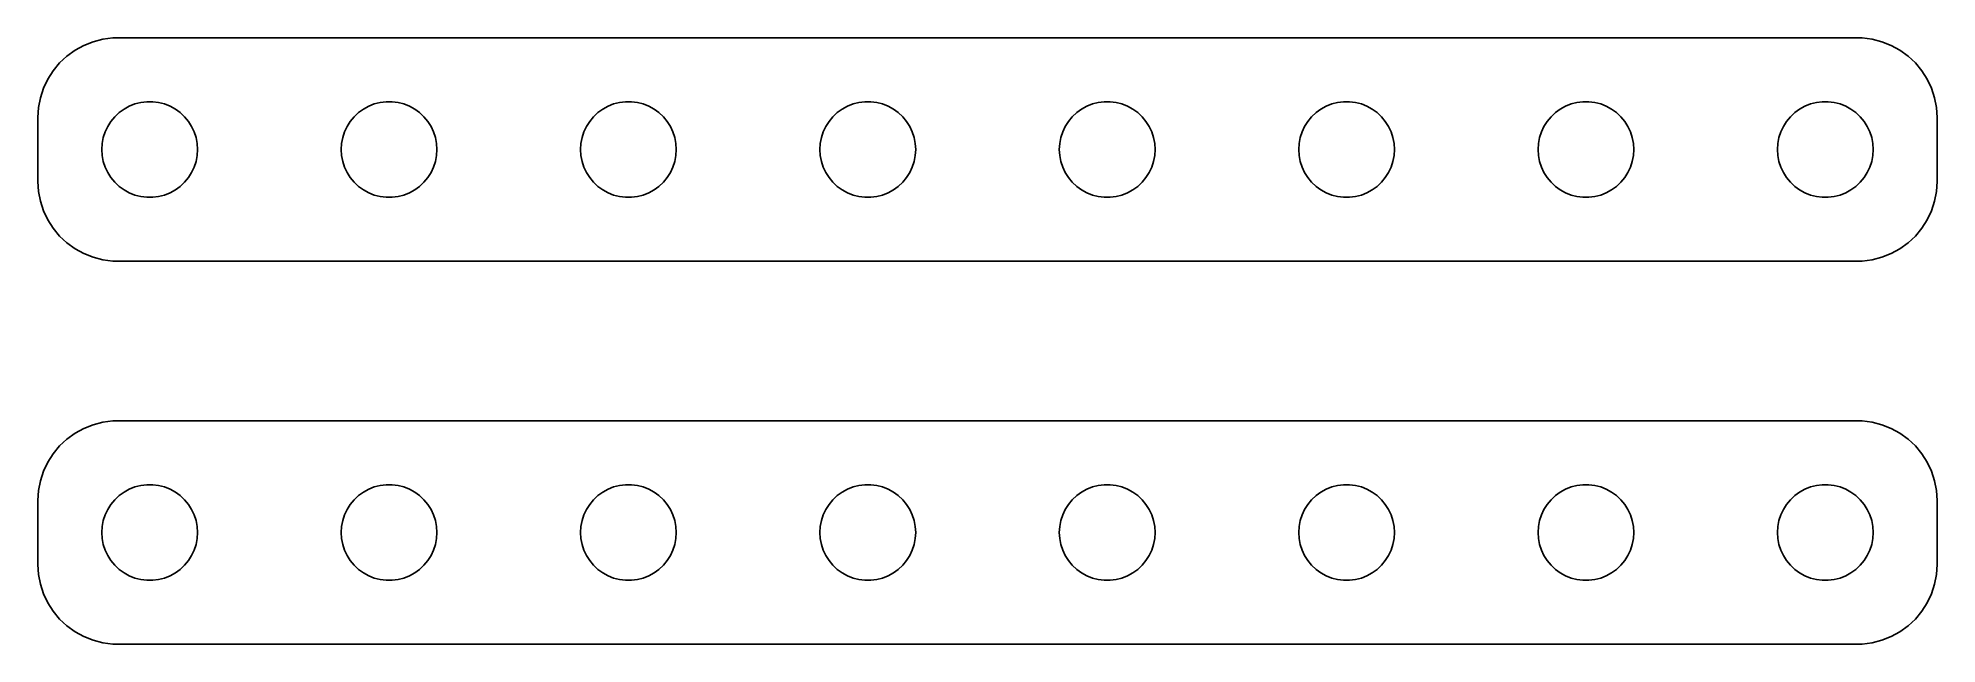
# Model space of a CAD drawing. Header units: metres. Extents: x -60 to 60, y 41 to 79.
import ezdxf

# ---------------------------------------------------------------- set-up
doc = ezdxf.new("R2010")
doc.units = ezdxf.units.M

msp = doc.modelspace()

# ---------------------------------------------------------------- linework, layer by layer
for p, q in [((-56.0451, 78.7553), (-56.6289, 78.5241)), ((-55.4369, 78.9114), (-56.0451, 78.7553)), ((-54.8139, 78.9901), (-55.4369, 78.9114)), ((54.8139, 78.9901), (-54.8139, 78.9901)), ((55.4369, 78.9114), (54.8139, 78.9901)), ((56.0451, 78.7553), (55.4369, 78.9114)), ((56.6289, 78.5241), (56.0451, 78.7553)), ((-58.1448, 77.4227), (-58.5451, 76.9389)), ((-57.6871, 77.8526), (-58.1448, 77.4227)), ((-57.1791, 78.2216), (-57.6871, 77.8526)), ((-56.6289, 78.5241), (-57.1791, 78.2216)), ((57.1791, 78.2216), (56.6289, 78.5241)), ((57.6871, 77.8526), (57.1791, 78.2216)), ((58.1448, 77.4227), (57.6871, 77.8526)), ((58.5451, 76.9389), (58.1448, 77.4227)), ((-58.8815, 76.4088), (-59.1489, 75.8406)), ((-58.5451, 76.9389), (-58.8815, 76.4088)), ((58.8815, 76.4088), (58.5451, 76.9389)), ((59.1489, 75.8406), (58.8815, 76.4088)), ((-59.3429, 75.2434), (-59.4606, 74.6267)), ((-59.1489, 75.8406), (-59.3429, 75.2434)), ((-53.0621, 74.9469), (-52.6884, 74.9941)), ((-52.6884, 74.9941), (-52.3116, 74.9941)), ((-52.3116, 74.9941), (-51.9379, 74.9469)), ((-38.0621, 74.9469), (-37.6884, 74.9941)), ((-37.6884, 74.9941), (-37.3116, 74.9941)), ((-37.3116, 74.9941), (-36.9379, 74.9469)), ((-23.0621, 74.9469), (-22.6884, 74.9941)), ((-22.6884, 74.9941), (-22.3116, 74.9941)), ((-22.3116, 74.9941), (-21.9379, 74.9469)), ((-8.06213, 74.9469), (-7.68837, 74.9941)), ((-7.68837, 74.9941), (-7.31161, 74.9941)), ((-7.31161, 74.9941), (-6.93785, 74.9469)), ((6.93785, 74.9469), (7.31161, 74.9941)), ((7.31161, 74.9941), (7.68837, 74.9941)), ((7.68837, 74.9941), (8.06213, 74.9469)), ((21.9379, 74.9469), (22.3116, 74.9941)), ((22.3116, 74.9941), (22.6884, 74.9941)), ((22.6884, 74.9941), (23.0621, 74.9469)), ((36.9379, 74.9469), (37.3116, 74.9941)), ((37.3116, 74.9941), (37.6884, 74.9941)), ((37.6884, 74.9941), (38.0621, 74.9469)), ((51.9379, 74.9469), (52.3116, 74.9941)), ((52.3116, 74.9941), (52.6884, 74.9941)), ((52.6884, 74.9941), (53.0621, 74.9469)), ((59.3429, 75.2434), (59.1489, 75.8406)), ((59.4606, 74.6267), (59.3429, 75.2434)), ((-59.4606, 74.6267), (-59.5, 74)), ((-59.5, 74), (-59.5, 70)), ((-54.927, 73.7634), (-54.6869, 74.0536)), ((-54.6869, 74.0536), (-54.4123, 74.3115)), ((-54.4123, 74.3115), (-54.1075, 74.533)), ((-54.1075, 74.533), (-53.7773, 74.7145)), ((-53.7773, 74.7145), (-53.427, 74.8532)), ((-53.427, 74.8532), (-53.0621, 74.9469)), ((-51.9379, 74.9469), (-51.5729, 74.8532)), ((-51.5729, 74.8532), (-51.2227, 74.7145)), ((-51.2227, 74.7145), (-50.8925, 74.533)), ((-50.8925, 74.533), (-50.5877, 74.3115)), ((-50.5877, 74.3115), (-50.3131, 74.0536)), ((-50.3131, 74.0536), (-50.0729, 73.7634)), ((-39.927, 73.7634), (-39.6869, 74.0536)), ((-39.6869, 74.0536), (-39.4123, 74.3115)), ((-39.4123, 74.3115), (-39.1075, 74.533)), ((-39.1075, 74.533), (-38.7773, 74.7145)), ((-38.7773, 74.7145), (-38.427, 74.8532)), ((-38.427, 74.8532), (-38.0621, 74.9469)), ((-36.9379, 74.9469), (-36.5729, 74.8532)), ((-36.5729, 74.8532), (-36.2227, 74.7145)), ((-36.2227, 74.7145), (-35.8925, 74.533)), ((-35.8925, 74.533), (-35.5877, 74.3115)), ((-35.5877, 74.3115), (-35.3131, 74.0536)), ((-35.3131, 74.0536), (-35.0729, 73.7634)), ((-24.927, 73.7634), (-24.6869, 74.0536)), ((-24.6869, 74.0536), (-24.4123, 74.3115)), ((-24.4123, 74.3115), (-24.1075, 74.533)), ((-24.1075, 74.533), (-23.7773, 74.7145)), ((-23.7773, 74.7145), (-23.427, 74.8532)), ((-23.427, 74.8532), (-23.0621, 74.9469)), ((-21.9379, 74.9469), (-21.5729, 74.8532)), ((-21.5729, 74.8532), (-21.2227, 74.7145)), ((-21.2227, 74.7145), (-20.8925, 74.533)), ((-20.8925, 74.533), (-20.5877, 74.3115)), ((-20.5877, 74.3115), (-20.3131, 74.0536)), ((-20.3131, 74.0536), (-20.0729, 73.7634)), ((-9.92705, 73.7634), (-9.6869, 74.0536)), ((-9.6869, 74.0536), (-9.41226, 74.3115)), ((-9.41226, 74.3115), (-9.10747, 74.533)), ((-9.10747, 74.533), (-8.77733, 74.7145)), ((-8.77733, 74.7145), (-8.42705, 74.8532)), ((-8.42705, 74.8532), (-8.06213, 74.9469)), ((-6.93785, 74.9469), (-6.57294, 74.8532)), ((-6.57294, 74.8532), (-6.22266, 74.7145)), ((-6.22266, 74.7145), (-5.89252, 74.533)), ((-5.89252, 74.533), (-5.58772, 74.3115)), ((-5.58772, 74.3115), (-5.31308, 74.0536)), ((-5.31308, 74.0536), (-5.07294, 73.7634)), ((5.07294, 73.7634), (5.31308, 74.0536)), ((5.31308, 74.0536), (5.58772, 74.3115)), ((5.58772, 74.3115), (5.89252, 74.533)), ((5.89252, 74.533), (6.22266, 74.7145)), ((6.22266, 74.7145), (6.57294, 74.8532)), ((6.57294, 74.8532), (6.93785, 74.9469)), ((8.06213, 74.9469), (8.42705, 74.8532)), ((8.42705, 74.8532), (8.77733, 74.7145)), ((8.77733, 74.7145), (9.10747, 74.533)), ((9.10747, 74.533), (9.41226, 74.3115)), ((9.41226, 74.3115), (9.6869, 74.0536)), ((9.6869, 74.0536), (9.92705, 73.7634)), ((20.0729, 73.7634), (20.3131, 74.0536)), ((20.3131, 74.0536), (20.5877, 74.3115)), ((20.5877, 74.3115), (20.8925, 74.533)), ((20.8925, 74.533), (21.2227, 74.7145)), ((21.2227, 74.7145), (21.5729, 74.8532)), ((21.5729, 74.8532), (21.9379, 74.9469)), ((23.0621, 74.9469), (23.427, 74.8532)), ((23.427, 74.8532), (23.7773, 74.7145)), ((23.7773, 74.7145), (24.1075, 74.533)), ((24.1075, 74.533), (24.4123, 74.3115)), ((24.4123, 74.3115), (24.6869, 74.0536)), ((24.6869, 74.0536), (24.927, 73.7634)), ((35.0729, 73.7634), (35.3131, 74.0536)), ((35.3131, 74.0536), (35.5877, 74.3115)), ((35.5877, 74.3115), (35.8925, 74.533)), ((35.8925, 74.533), (36.2227, 74.7145)), ((36.2227, 74.7145), (36.5729, 74.8532)), ((36.5729, 74.8532), (36.9379, 74.9469)), ((38.0621, 74.9469), (38.427, 74.8532)), ((38.427, 74.8532), (38.7773, 74.7145)), ((38.7773, 74.7145), (39.1075, 74.533)), ((39.1075, 74.533), (39.4123, 74.3115)), ((39.4123, 74.3115), (39.6869, 74.0536)), ((39.6869, 74.0536), (39.927, 73.7634)), ((50.0729, 73.7634), (50.3131, 74.0536)), ((50.3131, 74.0536), (50.5877, 74.3115)), ((50.5877, 74.3115), (50.8925, 74.533)), ((50.8925, 74.533), (51.2227, 74.7145)), ((51.2227, 74.7145), (51.5729, 74.8532)), ((51.5729, 74.8532), (51.9379, 74.9469)), ((53.0621, 74.9469), (53.427, 74.8532)), ((53.427, 74.8532), (53.7773, 74.7145)), ((53.7773, 74.7145), (54.1075, 74.533)), ((54.1075, 74.533), (54.4123, 74.3115)), ((54.4123, 74.3115), (54.6869, 74.0536)), ((54.6869, 74.0536), (54.927, 73.7634)), ((59.5, 74), (59.4606, 74.6267)), ((59.5, 70), (59.5, 74)), ((-55.4763, 72.376), (-55.4057, 72.7461)), ((-55.4057, 72.7461), (-55.2893, 73.1044)), ((-55.2893, 73.1044), (-55.1289, 73.4453)), ((-55.1289, 73.4453), (-54.927, 73.7634)), ((-50.0729, 73.7634), (-49.8711, 73.4453)), ((-49.8711, 73.4453), (-49.7107, 73.1044)), ((-49.7107, 73.1044), (-49.5942, 72.7461)), ((-49.5942, 72.7461), (-49.5237, 72.376)), ((-40.4763, 72.376), (-40.4057, 72.7461)), ((-40.4057, 72.7461), (-40.2893, 73.1044)), ((-40.2893, 73.1044), (-40.1289, 73.4453)), ((-40.1289, 73.4453), (-39.927, 73.7634)), ((-35.0729, 73.7634), (-34.8711, 73.4453)), ((-34.8711, 73.4453), (-34.7107, 73.1044)), ((-34.7107, 73.1044), (-34.5942, 72.7461)), ((-34.5942, 72.7461), (-34.5237, 72.376)), ((-25.4763, 72.376), (-25.4057, 72.7461)), ((-25.4057, 72.7461), (-25.2893, 73.1044)), ((-25.2893, 73.1044), (-25.1289, 73.4453)), ((-25.1289, 73.4453), (-24.927, 73.7634)), ((-20.0729, 73.7634), (-19.8711, 73.4453)), ((-19.8711, 73.4453), (-19.7107, 73.1044)), ((-19.7107, 73.1044), (-19.5942, 72.7461)), ((-19.5942, 72.7461), (-19.5237, 72.376)), ((-10.4763, 72.376), (-10.4057, 72.7461)), ((-10.4057, 72.7461), (-10.2893, 73.1044)), ((-10.2893, 73.1044), (-10.1289, 73.4453)), ((-10.1289, 73.4453), (-9.92705, 73.7634)), ((-5.07294, 73.7634), (-4.87108, 73.4453)), ((-4.87108, 73.4453), (-4.71066, 73.1044)), ((-4.71066, 73.1044), (-4.59424, 72.7461)), ((-4.59424, 72.7461), (-4.52365, 72.376)), ((4.52365, 72.376), (4.59424, 72.7461)), ((4.59424, 72.7461), (4.71066, 73.1044)), ((4.71066, 73.1044), (4.87108, 73.4453)), ((4.87108, 73.4453), (5.07294, 73.7634)), ((9.92705, 73.7634), (10.1289, 73.4453)), ((10.1289, 73.4453), (10.2893, 73.1044)), ((10.2893, 73.1044), (10.4057, 72.7461)), ((10.4057, 72.7461), (10.4763, 72.376)), ((19.5237, 72.376), (19.5942, 72.7461)), ((19.5942, 72.7461), (19.7107, 73.1044)), ((19.7107, 73.1044), (19.8711, 73.4453)), ((19.8711, 73.4453), (20.0729, 73.7634)), ((24.927, 73.7634), (25.1289, 73.4453)), ((25.1289, 73.4453), (25.2893, 73.1044)), ((25.2893, 73.1044), (25.4057, 72.7461)), ((25.4057, 72.7461), (25.4763, 72.376)), ((34.5237, 72.376), (34.5942, 72.7461)), ((34.5942, 72.7461), (34.7107, 73.1044)), ((34.7107, 73.1044), (34.8711, 73.4453)), ((34.8711, 73.4453), (35.0729, 73.7634)), ((39.927, 73.7634), (40.1289, 73.4453)), ((40.1289, 73.4453), (40.2893, 73.1044)), ((40.2893, 73.1044), (40.4057, 72.7461)), ((40.4057, 72.7461), (40.4763, 72.376)), ((49.5237, 72.376), (49.5942, 72.7461)), ((49.5942, 72.7461), (49.7107, 73.1044)), ((49.7107, 73.1044), (49.8711, 73.4453)), ((49.8711, 73.4453), (50.0729, 73.7634)), ((54.927, 73.7634), (55.1289, 73.4453)), ((55.1289, 73.4453), (55.2893, 73.1044)), ((55.2893, 73.1044), (55.4057, 72.7461)), ((55.4057, 72.7461), (55.4763, 72.376)), ((-55.5, 72), (-55.4763, 72.376)), ((-55.4763, 71.624), (-55.5, 72)), ((-55.4057, 71.2539), (-55.4763, 71.624)), ((-49.5237, 71.624), (-49.5942, 71.2539)), ((-49.5237, 72.376), (-49.5, 72)), ((-49.5, 72), (-49.5237, 71.624)), ((-40.5, 72), (-40.4763, 72.376)), ((-40.4763, 71.624), (-40.5, 72)), ((-40.4057, 71.2539), (-40.4763, 71.624)), ((-34.5237, 71.624), (-34.5942, 71.2539)), ((-34.5237, 72.376), (-34.5, 72)), ((-34.5, 72), (-34.5237, 71.624)), ((-25.5, 72), (-25.4763, 72.376)), ((-25.4763, 71.624), (-25.5, 72)), ((-25.4057, 71.2539), (-25.4763, 71.624)), ((-19.5237, 71.624), (-19.5942, 71.2539)), ((-19.5237, 72.376), (-19.5, 72)), ((-19.5, 72), (-19.5237, 71.624)), ((-10.5, 72), (-10.4763, 72.376)), ((-10.4763, 71.624), (-10.5, 72)), ((-10.4057, 71.2539), (-10.4763, 71.624)), ((-4.52365, 71.624), (-4.59424, 71.2539)), ((-4.52365, 72.376), (-4.5, 72)), ((-4.5, 72), (-4.52365, 71.624)), ((4.5, 72), (4.52365, 72.376)), ((4.52365, 71.624), (4.5, 72)), ((4.59424, 71.2539), (4.52365, 71.624)), ((10.4763, 71.624), (10.4057, 71.2539)), ((10.4763, 72.376), (10.5, 72)), ((10.5, 72), (10.4763, 71.624)), ((19.5, 72), (19.5237, 72.376)), ((19.5237, 71.624), (19.5, 72)), ((19.5942, 71.2539), (19.5237, 71.624)), ((25.4763, 71.624), (25.4057, 71.2539)), ((25.4763, 72.376), (25.5, 72)), ((25.5, 72), (25.4763, 71.624)), ((34.5, 72), (34.5237, 72.376)), ((34.5237, 71.624), (34.5, 72)), ((34.5942, 71.2539), (34.5237, 71.624)), ((40.4763, 71.624), (40.4057, 71.2539)), ((40.4763, 72.376), (40.5, 72)), ((40.5, 72), (40.4763, 71.624)), ((49.5, 72), (49.5237, 72.376)), ((49.5237, 71.624), (49.5, 72)), ((49.5942, 71.2539), (49.5237, 71.624)), ((55.4763, 71.624), (55.4057, 71.2539)), ((55.4763, 72.376), (55.5, 72)), ((55.5, 72), (55.4763, 71.624)), ((-55.2893, 70.8956), (-55.4057, 71.2539)), ((-55.1289, 70.5547), (-55.2893, 70.8956)), ((-54.927, 70.2366), (-55.1289, 70.5547)), ((-54.6869, 69.9464), (-54.927, 70.2366)), ((-50.0729, 70.2366), (-50.3131, 69.9464)), ((-49.8711, 70.5547), (-50.0729, 70.2366)), ((-49.7107, 70.8956), (-49.8711, 70.5547)), ((-49.5942, 71.2539), (-49.7107, 70.8956)), ((-40.2893, 70.8956), (-40.4057, 71.2539)), ((-40.1289, 70.5547), (-40.2893, 70.8956)), ((-39.927, 70.2366), (-40.1289, 70.5547)), ((-39.6869, 69.9464), (-39.927, 70.2366)), ((-35.0729, 70.2366), (-35.3131, 69.9464)), ((-34.8711, 70.5547), (-35.0729, 70.2366)), ((-34.7107, 70.8956), (-34.8711, 70.5547)), ((-34.5942, 71.2539), (-34.7107, 70.8956)), ((-25.2893, 70.8956), (-25.4057, 71.2539)), ((-25.1289, 70.5547), (-25.2893, 70.8956)), ((-24.927, 70.2366), (-25.1289, 70.5547)), ((-24.6869, 69.9464), (-24.927, 70.2366)), ((-20.0729, 70.2366), (-20.3131, 69.9464)), ((-19.8711, 70.5547), (-20.0729, 70.2366)), ((-19.7107, 70.8956), (-19.8711, 70.5547)), ((-19.5942, 71.2539), (-19.7107, 70.8956)), ((-10.2893, 70.8956), (-10.4057, 71.2539)), ((-10.1289, 70.5547), (-10.2893, 70.8956)), ((-9.92705, 70.2366), (-10.1289, 70.5547)), ((-9.6869, 69.9464), (-9.92705, 70.2366)), ((-5.07294, 70.2366), (-5.31308, 69.9464)), ((-4.87108, 70.5547), (-5.07294, 70.2366)), ((-4.71066, 70.8956), (-4.87108, 70.5547)), ((-4.59424, 71.2539), (-4.71066, 70.8956)), ((4.71066, 70.8956), (4.59424, 71.2539)), ((4.87108, 70.5547), (4.71066, 70.8956)), ((5.07294, 70.2366), (4.87108, 70.5547)), ((5.31308, 69.9464), (5.07294, 70.2366)), ((9.92705, 70.2366), (9.6869, 69.9464)), ((10.1289, 70.5547), (9.92705, 70.2366)), ((10.2893, 70.8956), (10.1289, 70.5547)), ((10.4057, 71.2539), (10.2893, 70.8956)), ((19.7107, 70.8956), (19.5942, 71.2539)), ((19.8711, 70.5547), (19.7107, 70.8956)), ((20.0729, 70.2366), (19.8711, 70.5547)), ((20.3131, 69.9464), (20.0729, 70.2366)), ((24.927, 70.2366), (24.6869, 69.9464)), ((25.1289, 70.5547), (24.927, 70.2366)), ((25.2893, 70.8956), (25.1289, 70.5547)), ((25.4057, 71.2539), (25.2893, 70.8956)), ((34.7107, 70.8956), (34.5942, 71.2539)), ((34.8711, 70.5547), (34.7107, 70.8956)), ((35.0729, 70.2366), (34.8711, 70.5547)), ((35.3131, 69.9464), (35.0729, 70.2366)), ((39.927, 70.2366), (39.6869, 69.9464)), ((40.1289, 70.5547), (39.927, 70.2366)), ((40.2893, 70.8956), (40.1289, 70.5547)), ((40.4057, 71.2539), (40.2893, 70.8956)), ((49.7107, 70.8956), (49.5942, 71.2539)), ((49.8711, 70.5547), (49.7107, 70.8956)), ((50.0729, 70.2366), (49.8711, 70.5547)), ((50.3131, 69.9464), (50.0729, 70.2366)), ((54.927, 70.2366), (54.6869, 69.9464)), ((55.1289, 70.5547), (54.927, 70.2366)), ((55.2893, 70.8956), (55.1289, 70.5547)), ((55.4057, 71.2539), (55.2893, 70.8956)), ((-59.5, 70), (-59.4606, 69.3733)), ((-59.4606, 69.3733), (-59.3429, 68.7566)), ((-54.4123, 69.6885), (-54.6869, 69.9464)), ((-54.1075, 69.467), (-54.4123, 69.6885)), ((-53.7773, 69.2855), (-54.1075, 69.467)), ((-53.427, 69.1468), (-53.7773, 69.2855)), ((-53.0621, 69.0531), (-53.427, 69.1468)), ((-52.6884, 69.0059), (-53.0621, 69.0531)), ((-51.9379, 69.0531), (-52.3116, 69.0059)), ((-51.5729, 69.1468), (-51.9379, 69.0531)), ((-51.2227, 69.2855), (-51.5729, 69.1468)), ((-50.8925, 69.467), (-51.2227, 69.2855)), ((-50.5877, 69.6885), (-50.8925, 69.467)), ((-50.3131, 69.9464), (-50.5877, 69.6885)), ((-39.4123, 69.6885), (-39.6869, 69.9464)), ((-39.1075, 69.467), (-39.4123, 69.6885)), ((-38.7773, 69.2855), (-39.1075, 69.467)), ((-38.427, 69.1468), (-38.7773, 69.2855)), ((-38.0621, 69.0531), (-38.427, 69.1468)), ((-37.6884, 69.0059), (-38.0621, 69.0531)), ((-36.9379, 69.0531), (-37.3116, 69.0059)), ((-36.5729, 69.1468), (-36.9379, 69.0531)), ((-36.2227, 69.2855), (-36.5729, 69.1468)), ((-35.8925, 69.467), (-36.2227, 69.2855)), ((-35.5877, 69.6885), (-35.8925, 69.467)), ((-35.3131, 69.9464), (-35.5877, 69.6885)), ((-24.4123, 69.6885), (-24.6869, 69.9464)), ((-24.1075, 69.467), (-24.4123, 69.6885)), ((-23.7773, 69.2855), (-24.1075, 69.467)), ((-23.427, 69.1468), (-23.7773, 69.2855)), ((-23.0621, 69.0531), (-23.427, 69.1468)), ((-22.6884, 69.0059), (-23.0621, 69.0531)), ((-21.9379, 69.0531), (-22.3116, 69.0059)), ((-21.5729, 69.1468), (-21.9379, 69.0531)), ((-21.2227, 69.2855), (-21.5729, 69.1468)), ((-20.8925, 69.467), (-21.2227, 69.2855)), ((-20.5877, 69.6885), (-20.8925, 69.467)), ((-20.3131, 69.9464), (-20.5877, 69.6885)), ((-9.41226, 69.6885), (-9.6869, 69.9464)), ((-9.10747, 69.467), (-9.41226, 69.6885)), ((-8.77733, 69.2855), (-9.10747, 69.467)), ((-8.42705, 69.1468), (-8.77733, 69.2855)), ((-8.06213, 69.0531), (-8.42705, 69.1468)), ((-7.68837, 69.0059), (-8.06213, 69.0531)), ((-6.93785, 69.0531), (-7.31161, 69.0059)), ((-6.57294, 69.1468), (-6.93785, 69.0531)), ((-6.22266, 69.2855), (-6.57294, 69.1468)), ((-5.89252, 69.467), (-6.22266, 69.2855)), ((-5.58772, 69.6885), (-5.89252, 69.467)), ((-5.31308, 69.9464), (-5.58772, 69.6885)), ((5.58772, 69.6885), (5.31308, 69.9464)), ((5.89252, 69.467), (5.58772, 69.6885)), ((6.22266, 69.2855), (5.89252, 69.467)), ((6.57294, 69.1468), (6.22266, 69.2855)), ((6.93785, 69.0531), (6.57294, 69.1468)), ((7.31161, 69.0059), (6.93785, 69.0531)), ((8.06213, 69.0531), (7.68837, 69.0059)), ((8.42705, 69.1468), (8.06213, 69.0531)), ((8.77733, 69.2855), (8.42705, 69.1468)), ((9.10747, 69.467), (8.77733, 69.2855)), ((9.41226, 69.6885), (9.10747, 69.467)), ((9.6869, 69.9464), (9.41226, 69.6885)), ((20.5877, 69.6885), (20.3131, 69.9464)), ((20.8925, 69.467), (20.5877, 69.6885)), ((21.2227, 69.2855), (20.8925, 69.467)), ((21.5729, 69.1468), (21.2227, 69.2855)), ((21.9379, 69.0531), (21.5729, 69.1468)), ((22.3116, 69.0059), (21.9379, 69.0531)), ((23.0621, 69.0531), (22.6884, 69.0059)), ((23.427, 69.1468), (23.0621, 69.0531)), ((23.7773, 69.2855), (23.427, 69.1468)), ((24.1075, 69.467), (23.7773, 69.2855)), ((24.4123, 69.6885), (24.1075, 69.467)), ((24.6869, 69.9464), (24.4123, 69.6885)), ((35.5877, 69.6885), (35.3131, 69.9464)), ((35.8925, 69.467), (35.5877, 69.6885)), ((36.2227, 69.2855), (35.8925, 69.467)), ((36.5729, 69.1468), (36.2227, 69.2855)), ((36.9379, 69.0531), (36.5729, 69.1468)), ((37.3116, 69.0059), (36.9379, 69.0531)), ((38.0621, 69.0531), (37.6884, 69.0059)), ((38.427, 69.1468), (38.0621, 69.0531)), ((38.7773, 69.2855), (38.427, 69.1468)), ((39.1075, 69.467), (38.7773, 69.2855)), ((39.4123, 69.6885), (39.1075, 69.467)), ((39.6869, 69.9464), (39.4123, 69.6885)), ((50.5877, 69.6885), (50.3131, 69.9464)), ((50.8925, 69.467), (50.5877, 69.6885)), ((51.2227, 69.2855), (50.8925, 69.467)), ((51.5729, 69.1468), (51.2227, 69.2855)), ((51.9379, 69.0531), (51.5729, 69.1468)), ((52.3116, 69.0059), (51.9379, 69.0531)), ((53.0621, 69.0531), (52.6884, 69.0059)), ((53.427, 69.1468), (53.0621, 69.0531)), ((53.7773, 69.2855), (53.427, 69.1468)), ((54.1075, 69.467), (53.7773, 69.2855)), ((54.4123, 69.6885), (54.1075, 69.467)), ((54.6869, 69.9464), (54.4123, 69.6885)), ((59.3429, 68.7566), (59.4606, 69.3733)), ((59.4606, 69.3733), (59.5, 70)), ((-59.3429, 68.7566), (-59.1489, 68.1594)), ((-59.1489, 68.1594), (-58.8815, 67.5912)), ((-52.3116, 69.0059), (-52.6884, 69.0059)), ((-37.3116, 69.0059), (-37.6884, 69.0059)), ((-22.3116, 69.0059), (-22.6884, 69.0059)), ((-7.31161, 69.0059), (-7.68837, 69.0059)), ((7.68837, 69.0059), (7.31161, 69.0059)), ((22.6884, 69.0059), (22.3116, 69.0059)), ((37.6884, 69.0059), (37.3116, 69.0059)), ((52.6884, 69.0059), (52.3116, 69.0059)), ((58.8815, 67.5912), (59.1489, 68.1594)), ((59.1489, 68.1594), (59.3429, 68.7566)), ((-58.8815, 67.5912), (-58.5451, 67.0611)), ((-58.5451, 67.0611), (-58.1448, 66.5773)), ((58.1448, 66.5773), (58.5451, 67.0611)), ((58.5451, 67.0611), (58.8815, 67.5912)), ((-58.1448, 66.5773), (-57.6871, 66.1474)), ((-57.6871, 66.1474), (-57.1791, 65.7784)), ((-57.1791, 65.7784), (-56.6289, 65.4759)), ((-56.6289, 65.4759), (-56.0451, 65.2447)), ((56.0451, 65.2447), (56.6289, 65.4759)), ((56.6289, 65.4759), (57.1791, 65.7784)), ((57.1791, 65.7784), (57.6871, 66.1474)), ((57.6871, 66.1474), (58.1448, 66.5773)), ((-56.0451, 65.2447), (-55.4369, 65.0886)), ((-55.4369, 65.0886), (-54.8139, 65.0099)), ((-54.8139, 65.0099), (54.8139, 65.0099)), ((54.8139, 65.0099), (55.4369, 65.0886)), ((55.4369, 65.0886), (56.0451, 65.2447)), ((-56.0451, 54.7553), (-56.6289, 54.5241)), ((-55.4369, 54.9114), (-56.0451, 54.7553)), ((-54.8139, 54.9901), (-55.4369, 54.9114)), ((54.8139, 54.9901), (-54.8139, 54.9901)), ((55.4369, 54.9114), (54.8139, 54.9901)), ((56.0451, 54.7553), (55.4369, 54.9114)), ((56.6289, 54.5241), (56.0451, 54.7553)), ((-57.6871, 53.8526), (-58.1448, 53.4227)), ((-57.1791, 54.2216), (-57.6871, 53.8526)), ((-56.6289, 54.5241), (-57.1791, 54.2216)), ((57.1791, 54.2216), (56.6289, 54.5241)), ((57.6871, 53.8526), (57.1791, 54.2216)), ((58.1448, 53.4227), (57.6871, 53.8526)), ((-58.8815, 52.4088), (-59.1489, 51.8406)), ((-58.5451, 52.9389), (-58.8815, 52.4088)), ((-58.1448, 53.4227), (-58.5451, 52.9389)), ((58.5451, 52.9389), (58.1448, 53.4227)), ((58.8815, 52.4088), (58.5451, 52.9389)), ((59.1489, 51.8406), (58.8815, 52.4088)), ((-59.3429, 51.2434), (-59.4606, 50.6267)), ((-59.1489, 51.8406), (-59.3429, 51.2434)), ((59.3429, 51.2434), (59.1489, 51.8406)), ((59.4606, 50.6267), (59.3429, 51.2434)), ((-59.4606, 50.6267), (-59.5, 50)), ((-59.5, 50), (-59.5, 46)), ((-54.927, 49.7634), (-54.6869, 50.0536)), ((-54.6869, 50.0536), (-54.4123, 50.3115)), ((-54.4123, 50.3115), (-54.1075, 50.533)), ((-54.1075, 50.533), (-53.7773, 50.7145)), ((-53.7773, 50.7145), (-53.427, 50.8532)), ((-53.427, 50.8532), (-53.0621, 50.9469)), ((-53.0621, 50.9469), (-52.6884, 50.9941)), ((-52.6884, 50.9941), (-52.3116, 50.9941)), ((-52.3116, 50.9941), (-51.9379, 50.9469)), ((-51.9379, 50.9469), (-51.5729, 50.8532)), ((-51.5729, 50.8532), (-51.2227, 50.7145)), ((-51.2227, 50.7145), (-50.8925, 50.533)), ((-50.8925, 50.533), (-50.5877, 50.3115)), ((-50.5877, 50.3115), (-50.3131, 50.0536)), ((-50.3131, 50.0536), (-50.0729, 49.7634)), ((-39.927, 49.7634), (-39.6869, 50.0536)), ((-39.6869, 50.0536), (-39.4123, 50.3115)), ((-39.4123, 50.3115), (-39.1075, 50.533)), ((-39.1075, 50.533), (-38.7773, 50.7145)), ((-38.7773, 50.7145), (-38.427, 50.8532)), ((-38.427, 50.8532), (-38.0621, 50.9469)), ((-38.0621, 50.9469), (-37.6884, 50.9941)), ((-37.6884, 50.9941), (-37.3116, 50.9941)), ((-37.3116, 50.9941), (-36.9379, 50.9469)), ((-36.9379, 50.9469), (-36.5729, 50.8532)), ((-36.5729, 50.8532), (-36.2227, 50.7145)), ((-36.2227, 50.7145), (-35.8925, 50.533)), ((-35.8925, 50.533), (-35.5877, 50.3115)), ((-35.5877, 50.3115), (-35.3131, 50.0536)), ((-35.3131, 50.0536), (-35.0729, 49.7634)), ((-24.927, 49.7634), (-24.6869, 50.0536)), ((-24.6869, 50.0536), (-24.4123, 50.3115)), ((-24.4123, 50.3115), (-24.1075, 50.533)), ((-24.1075, 50.533), (-23.7773, 50.7145)), ((-23.7773, 50.7145), (-23.427, 50.8532)), ((-23.427, 50.8532), (-23.0621, 50.9469)), ((-23.0621, 50.9469), (-22.6884, 50.9941)), ((-22.6884, 50.9941), (-22.3116, 50.9941)), ((-22.3116, 50.9941), (-21.9379, 50.9469)), ((-21.9379, 50.9469), (-21.5729, 50.8532)), ((-21.5729, 50.8532), (-21.2227, 50.7145)), ((-21.2227, 50.7145), (-20.8925, 50.533)), ((-20.8925, 50.533), (-20.5877, 50.3115)), ((-20.5877, 50.3115), (-20.3131, 50.0536)), ((-20.3131, 50.0536), (-20.0729, 49.7634)), ((-9.92705, 49.7634), (-9.6869, 50.0536)), ((-9.6869, 50.0536), (-9.41226, 50.3115)), ((-9.41226, 50.3115), (-9.10747, 50.533)), ((-9.10747, 50.533), (-8.77733, 50.7145)), ((-8.77733, 50.7145), (-8.42705, 50.8532)), ((-8.42705, 50.8532), (-8.06213, 50.9469)), ((-8.06213, 50.9469), (-7.68837, 50.9941)), ((-7.68837, 50.9941), (-7.31161, 50.9941)), ((-7.31161, 50.9941), (-6.93785, 50.9469)), ((-6.93785, 50.9469), (-6.57294, 50.8532)), ((-6.57294, 50.8532), (-6.22266, 50.7145)), ((-6.22266, 50.7145), (-5.89252, 50.533)), ((-5.89252, 50.533), (-5.58772, 50.3115)), ((-5.58772, 50.3115), (-5.31308, 50.0536)), ((-5.31308, 50.0536), (-5.07294, 49.7634)), ((5.07294, 49.7634), (5.31308, 50.0536)), ((5.31308, 50.0536), (5.58772, 50.3115)), ((5.58772, 50.3115), (5.89252, 50.533)), ((5.89252, 50.533), (6.22266, 50.7145)), ((6.22266, 50.7145), (6.57294, 50.8532)), ((6.57294, 50.8532), (6.93785, 50.9469)), ((6.93785, 50.9469), (7.31161, 50.9941)), ((7.31161, 50.9941), (7.68837, 50.9941)), ((7.68837, 50.9941), (8.06213, 50.9469)), ((8.06213, 50.9469), (8.42705, 50.8532)), ((8.42705, 50.8532), (8.77733, 50.7145)), ((8.77733, 50.7145), (9.10747, 50.533)), ((9.10747, 50.533), (9.41226, 50.3115)), ((9.41226, 50.3115), (9.6869, 50.0536)), ((9.6869, 50.0536), (9.92705, 49.7634)), ((20.0729, 49.7634), (20.3131, 50.0536)), ((20.3131, 50.0536), (20.5877, 50.3115)), ((20.5877, 50.3115), (20.8925, 50.533)), ((20.8925, 50.533), (21.2227, 50.7145)), ((21.2227, 50.7145), (21.5729, 50.8532)), ((21.5729, 50.8532), (21.9379, 50.9469)), ((21.9379, 50.9469), (22.3116, 50.9941)), ((22.3116, 50.9941), (22.6884, 50.9941)), ((22.6884, 50.9941), (23.0621, 50.9469)), ((23.0621, 50.9469), (23.427, 50.8532)), ((23.427, 50.8532), (23.7773, 50.7145)), ((23.7773, 50.7145), (24.1075, 50.533)), ((24.1075, 50.533), (24.4123, 50.3115)), ((24.4123, 50.3115), (24.6869, 50.0536)), ((24.6869, 50.0536), (24.927, 49.7634)), ((35.0729, 49.7634), (35.3131, 50.0536)), ((35.3131, 50.0536), (35.5877, 50.3115)), ((35.5877, 50.3115), (35.8925, 50.533)), ((35.8925, 50.533), (36.2227, 50.7145)), ((36.2227, 50.7145), (36.5729, 50.8532)), ((36.5729, 50.8532), (36.9379, 50.9469)), ((36.9379, 50.9469), (37.3116, 50.9941)), ((37.3116, 50.9941), (37.6884, 50.9941)), ((37.6884, 50.9941), (38.0621, 50.9469)), ((38.0621, 50.9469), (38.427, 50.8532)), ((38.427, 50.8532), (38.7773, 50.7145)), ((38.7773, 50.7145), (39.1075, 50.533)), ((39.1075, 50.533), (39.4123, 50.3115)), ((39.4123, 50.3115), (39.6869, 50.0536)), ((39.6869, 50.0536), (39.927, 49.7634)), ((50.0729, 49.7634), (50.3131, 50.0536)), ((50.3131, 50.0536), (50.5877, 50.3115)), ((50.5877, 50.3115), (50.8925, 50.533)), ((50.8925, 50.533), (51.2227, 50.7145)), ((51.2227, 50.7145), (51.5729, 50.8532)), ((51.5729, 50.8532), (51.9379, 50.9469)), ((51.9379, 50.9469), (52.3116, 50.9941)), ((52.3116, 50.9941), (52.6884, 50.9941)), ((52.6884, 50.9941), (53.0621, 50.9469)), ((53.0621, 50.9469), (53.427, 50.8532)), ((53.427, 50.8532), (53.7773, 50.7145)), ((53.7773, 50.7145), (54.1075, 50.533)), ((54.1075, 50.533), (54.4123, 50.3115)), ((54.4123, 50.3115), (54.6869, 50.0536)), ((54.6869, 50.0536), (54.927, 49.7634)), ((59.5, 50), (59.4606, 50.6267)), ((59.5, 46), (59.5, 50)), ((-55.4057, 48.7461), (-55.2893, 49.1044)), ((-55.2893, 49.1044), (-55.1289, 49.4453)), ((-55.1289, 49.4453), (-54.927, 49.7634)), ((-50.0729, 49.7634), (-49.8711, 49.4453)), ((-49.8711, 49.4453), (-49.7107, 49.1044)), ((-49.7107, 49.1044), (-49.5942, 48.7461)), ((-40.4057, 48.7461), (-40.2893, 49.1044)), ((-40.2893, 49.1044), (-40.1289, 49.4453)), ((-40.1289, 49.4453), (-39.927, 49.7634)), ((-35.0729, 49.7634), (-34.8711, 49.4453)), ((-34.8711, 49.4453), (-34.7107, 49.1044)), ((-34.7107, 49.1044), (-34.5942, 48.7461)), ((-25.4057, 48.7461), (-25.2893, 49.1044)), ((-25.2893, 49.1044), (-25.1289, 49.4453)), ((-25.1289, 49.4453), (-24.927, 49.7634)), ((-20.0729, 49.7634), (-19.8711, 49.4453)), ((-19.8711, 49.4453), (-19.7107, 49.1044)), ((-19.7107, 49.1044), (-19.5942, 48.7461)), ((-10.4057, 48.7461), (-10.2893, 49.1044)), ((-10.2893, 49.1044), (-10.1289, 49.4453)), ((-10.1289, 49.4453), (-9.92705, 49.7634)), ((-5.07294, 49.7634), (-4.87108, 49.4453)), ((-4.87108, 49.4453), (-4.71066, 49.1044)), ((-4.71066, 49.1044), (-4.59424, 48.7461)), ((4.59424, 48.7461), (4.71066, 49.1044)), ((4.71066, 49.1044), (4.87108, 49.4453)), ((4.87108, 49.4453), (5.07294, 49.7634)), ((9.92705, 49.7634), (10.1289, 49.4453)), ((10.1289, 49.4453), (10.2893, 49.1044)), ((10.2893, 49.1044), (10.4057, 48.7461)), ((19.5942, 48.7461), (19.7107, 49.1044)), ((19.7107, 49.1044), (19.8711, 49.4453)), ((19.8711, 49.4453), (20.0729, 49.7634)), ((24.927, 49.7634), (25.1289, 49.4453)), ((25.1289, 49.4453), (25.2893, 49.1044)), ((25.2893, 49.1044), (25.4057, 48.7461)), ((34.5942, 48.7461), (34.7107, 49.1044)), ((34.7107, 49.1044), (34.8711, 49.4453)), ((34.8711, 49.4453), (35.0729, 49.7634)), ((39.927, 49.7634), (40.1289, 49.4453)), ((40.1289, 49.4453), (40.2893, 49.1044)), ((40.2893, 49.1044), (40.4057, 48.7461)), ((49.5942, 48.7461), (49.7107, 49.1044)), ((49.7107, 49.1044), (49.8711, 49.4453)), ((49.8711, 49.4453), (50.0729, 49.7634)), ((54.927, 49.7634), (55.1289, 49.4453)), ((55.1289, 49.4453), (55.2893, 49.1044)), ((55.2893, 49.1044), (55.4057, 48.7461)), ((-55.5, 48), (-55.4763, 48.376)), ((-55.4763, 47.624), (-55.5, 48)), ((-55.4763, 48.376), (-55.4057, 48.7461)), ((-55.4057, 47.2539), (-55.4763, 47.624)), ((-49.5942, 48.7461), (-49.5237, 48.376)), ((-49.5237, 47.624), (-49.5942, 47.2539)), ((-49.5237, 48.376), (-49.5, 48)), ((-49.5, 48), (-49.5237, 47.624)), ((-40.5, 48), (-40.4763, 48.376)), ((-40.4763, 47.624), (-40.5, 48)), ((-40.4763, 48.376), (-40.4057, 48.7461)), ((-40.4057, 47.2539), (-40.4763, 47.624)), ((-34.5942, 48.7461), (-34.5237, 48.376)), ((-34.5237, 47.624), (-34.5942, 47.2539)), ((-34.5237, 48.376), (-34.5, 48)), ((-34.5, 48), (-34.5237, 47.624)), ((-25.5, 48), (-25.4763, 48.376)), ((-25.4763, 47.624), (-25.5, 48)), ((-25.4763, 48.376), (-25.4057, 48.7461)), ((-25.4057, 47.2539), (-25.4763, 47.624)), ((-19.5942, 48.7461), (-19.5237, 48.376)), ((-19.5237, 47.624), (-19.5942, 47.2539)), ((-19.5237, 48.376), (-19.5, 48)), ((-19.5, 48), (-19.5237, 47.624)), ((-10.5, 48), (-10.4763, 48.376)), ((-10.4763, 47.624), (-10.5, 48)), ((-10.4763, 48.376), (-10.4057, 48.7461)), ((-10.4057, 47.2539), (-10.4763, 47.624)), ((-4.59424, 48.7461), (-4.52365, 48.376)), ((-4.52365, 47.624), (-4.59424, 47.2539)), ((-4.52365, 48.376), (-4.5, 48)), ((-4.5, 48), (-4.52365, 47.624)), ((4.5, 48), (4.52365, 48.376)), ((4.52365, 47.624), (4.5, 48)), ((4.52365, 48.376), (4.59424, 48.7461)), ((4.59424, 47.2539), (4.52365, 47.624)), ((10.4057, 48.7461), (10.4763, 48.376)), ((10.4763, 47.624), (10.4057, 47.2539)), ((10.4763, 48.376), (10.5, 48)), ((10.5, 48), (10.4763, 47.624)), ((19.5, 48), (19.5237, 48.376)), ((19.5237, 47.624), (19.5, 48)), ((19.5237, 48.376), (19.5942, 48.7461)), ((19.5942, 47.2539), (19.5237, 47.624)), ((25.4057, 48.7461), (25.4763, 48.376)), ((25.4763, 47.624), (25.4057, 47.2539)), ((25.4763, 48.376), (25.5, 48)), ((25.5, 48), (25.4763, 47.624)), ((34.5, 48), (34.5237, 48.376)), ((34.5237, 47.624), (34.5, 48)), ((34.5237, 48.376), (34.5942, 48.7461)), ((34.5942, 47.2539), (34.5237, 47.624)), ((40.4057, 48.7461), (40.4763, 48.376)), ((40.4763, 47.624), (40.4057, 47.2539)), ((40.4763, 48.376), (40.5, 48)), ((40.5, 48), (40.4763, 47.624)), ((49.5, 48), (49.5237, 48.376)), ((49.5237, 47.624), (49.5, 48)), ((49.5237, 48.376), (49.5942, 48.7461)), ((49.5942, 47.2539), (49.5237, 47.624)), ((55.4057, 48.7461), (55.4763, 48.376)), ((55.4763, 47.624), (55.4057, 47.2539)), ((55.4763, 48.376), (55.5, 48)), ((55.5, 48), (55.4763, 47.624)), ((-55.2893, 46.8956), (-55.4057, 47.2539)), ((-55.1289, 46.5547), (-55.2893, 46.8956)), ((-54.927, 46.2366), (-55.1289, 46.5547)), ((-49.8711, 46.5547), (-50.0729, 46.2366)), ((-49.7107, 46.8956), (-49.8711, 46.5547)), ((-49.5942, 47.2539), (-49.7107, 46.8956)), ((-40.2893, 46.8956), (-40.4057, 47.2539)), ((-40.1289, 46.5547), (-40.2893, 46.8956)), ((-39.927, 46.2366), (-40.1289, 46.5547)), ((-34.8711, 46.5547), (-35.0729, 46.2366)), ((-34.7107, 46.8956), (-34.8711, 46.5547)), ((-34.5942, 47.2539), (-34.7107, 46.8956)), ((-25.2893, 46.8956), (-25.4057, 47.2539)), ((-25.1289, 46.5547), (-25.2893, 46.8956)), ((-24.927, 46.2366), (-25.1289, 46.5547)), ((-19.8711, 46.5547), (-20.0729, 46.2366)), ((-19.7107, 46.8956), (-19.8711, 46.5547)), ((-19.5942, 47.2539), (-19.7107, 46.8956)), ((-10.2893, 46.8956), (-10.4057, 47.2539)), ((-10.1289, 46.5547), (-10.2893, 46.8956)), ((-9.92705, 46.2366), (-10.1289, 46.5547)), ((-4.87108, 46.5547), (-5.07294, 46.2366)), ((-4.71066, 46.8956), (-4.87108, 46.5547)), ((-4.59424, 47.2539), (-4.71066, 46.8956)), ((4.71066, 46.8956), (4.59424, 47.2539)), ((4.87108, 46.5547), (4.71066, 46.8956)), ((5.07294, 46.2366), (4.87108, 46.5547)), ((10.1289, 46.5547), (9.92705, 46.2366)), ((10.2893, 46.8956), (10.1289, 46.5547)), ((10.4057, 47.2539), (10.2893, 46.8956)), ((19.7107, 46.8956), (19.5942, 47.2539)), ((19.8711, 46.5547), (19.7107, 46.8956)), ((20.0729, 46.2366), (19.8711, 46.5547)), ((25.1289, 46.5547), (24.927, 46.2366)), ((25.2893, 46.8956), (25.1289, 46.5547)), ((25.4057, 47.2539), (25.2893, 46.8956)), ((34.7107, 46.8956), (34.5942, 47.2539)), ((34.8711, 46.5547), (34.7107, 46.8956)), ((35.0729, 46.2366), (34.8711, 46.5547)), ((40.1289, 46.5547), (39.927, 46.2366)), ((40.2893, 46.8956), (40.1289, 46.5547)), ((40.4057, 47.2539), (40.2893, 46.8956)), ((49.7107, 46.8956), (49.5942, 47.2539)), ((49.8711, 46.5547), (49.7107, 46.8956)), ((50.0729, 46.2366), (49.8711, 46.5547)), ((55.1289, 46.5547), (54.927, 46.2366)), ((55.2893, 46.8956), (55.1289, 46.5547)), ((55.4057, 47.2539), (55.2893, 46.8956)), ((-59.5, 46), (-59.4606, 45.3733)), ((-59.4606, 45.3733), (-59.3429, 44.7566)), ((-54.6869, 45.9464), (-54.927, 46.2366)), ((-54.4123, 45.6885), (-54.6869, 45.9464)), ((-54.1075, 45.467), (-54.4123, 45.6885)), ((-53.7773, 45.2855), (-54.1075, 45.467)), ((-53.427, 45.1468), (-53.7773, 45.2855)), ((-51.2227, 45.2855), (-51.5729, 45.1468)), ((-50.8925, 45.467), (-51.2227, 45.2855)), ((-50.5877, 45.6885), (-50.8925, 45.467)), ((-50.3131, 45.9464), (-50.5877, 45.6885)), ((-50.0729, 46.2366), (-50.3131, 45.9464)), ((-39.6869, 45.9464), (-39.927, 46.2366)), ((-39.4123, 45.6885), (-39.6869, 45.9464)), ((-39.1075, 45.467), (-39.4123, 45.6885)), ((-38.7773, 45.2855), (-39.1075, 45.467)), ((-38.427, 45.1468), (-38.7773, 45.2855)), ((-36.2227, 45.2855), (-36.5729, 45.1468)), ((-35.8925, 45.467), (-36.2227, 45.2855)), ((-35.5877, 45.6885), (-35.8925, 45.467)), ((-35.3131, 45.9464), (-35.5877, 45.6885)), ((-35.0729, 46.2366), (-35.3131, 45.9464)), ((-24.6869, 45.9464), (-24.927, 46.2366)), ((-24.4123, 45.6885), (-24.6869, 45.9464)), ((-24.1075, 45.467), (-24.4123, 45.6885)), ((-23.7773, 45.2855), (-24.1075, 45.467)), ((-23.427, 45.1468), (-23.7773, 45.2855)), ((-21.2227, 45.2855), (-21.5729, 45.1468)), ((-20.8925, 45.467), (-21.2227, 45.2855)), ((-20.5877, 45.6885), (-20.8925, 45.467)), ((-20.3131, 45.9464), (-20.5877, 45.6885)), ((-20.0729, 46.2366), (-20.3131, 45.9464)), ((-9.6869, 45.9464), (-9.92705, 46.2366)), ((-9.41226, 45.6885), (-9.6869, 45.9464)), ((-9.10747, 45.467), (-9.41226, 45.6885)), ((-8.77733, 45.2855), (-9.10747, 45.467)), ((-8.42705, 45.1468), (-8.77733, 45.2855)), ((-6.22266, 45.2855), (-6.57294, 45.1468)), ((-5.89252, 45.467), (-6.22266, 45.2855)), ((-5.58772, 45.6885), (-5.89252, 45.467)), ((-5.31308, 45.9464), (-5.58772, 45.6885)), ((-5.07294, 46.2366), (-5.31308, 45.9464)), ((5.31308, 45.9464), (5.07294, 46.2366)), ((5.58772, 45.6885), (5.31308, 45.9464)), ((5.89252, 45.467), (5.58772, 45.6885)), ((6.22266, 45.2855), (5.89252, 45.467)), ((6.57294, 45.1468), (6.22266, 45.2855)), ((8.77733, 45.2855), (8.42705, 45.1468)), ((9.10747, 45.467), (8.77733, 45.2855)), ((9.41226, 45.6885), (9.10747, 45.467)), ((9.6869, 45.9464), (9.41226, 45.6885)), ((9.92705, 46.2366), (9.6869, 45.9464)), ((20.3131, 45.9464), (20.0729, 46.2366)), ((20.5877, 45.6885), (20.3131, 45.9464)), ((20.8925, 45.467), (20.5877, 45.6885)), ((21.2227, 45.2855), (20.8925, 45.467)), ((21.5729, 45.1468), (21.2227, 45.2855)), ((23.7773, 45.2855), (23.427, 45.1468)), ((24.1075, 45.467), (23.7773, 45.2855)), ((24.4123, 45.6885), (24.1075, 45.467)), ((24.6869, 45.9464), (24.4123, 45.6885)), ((24.927, 46.2366), (24.6869, 45.9464)), ((35.3131, 45.9464), (35.0729, 46.2366)), ((35.5877, 45.6885), (35.3131, 45.9464)), ((35.8925, 45.467), (35.5877, 45.6885)), ((36.2227, 45.2855), (35.8925, 45.467)), ((36.5729, 45.1468), (36.2227, 45.2855)), ((38.7773, 45.2855), (38.427, 45.1468)), ((39.1075, 45.467), (38.7773, 45.2855)), ((39.4123, 45.6885), (39.1075, 45.467)), ((39.6869, 45.9464), (39.4123, 45.6885)), ((39.927, 46.2366), (39.6869, 45.9464)), ((50.3131, 45.9464), (50.0729, 46.2366)), ((50.5877, 45.6885), (50.3131, 45.9464)), ((50.8925, 45.467), (50.5877, 45.6885)), ((51.2227, 45.2855), (50.8925, 45.467)), ((51.5729, 45.1468), (51.2227, 45.2855)), ((53.7773, 45.2855), (53.427, 45.1468)), ((54.1075, 45.467), (53.7773, 45.2855)), ((54.4123, 45.6885), (54.1075, 45.467)), ((54.6869, 45.9464), (54.4123, 45.6885)), ((54.927, 46.2366), (54.6869, 45.9464)), ((59.3429, 44.7566), (59.4606, 45.3733)), ((59.4606, 45.3733), (59.5, 46)), ((-59.3429, 44.7566), (-59.1489, 44.1594)), ((-59.1489, 44.1594), (-58.8815, 43.5912)), ((-53.0621, 45.0531), (-53.427, 45.1468)), ((-52.6884, 45.0059), (-53.0621, 45.0531)), ((-52.3116, 45.0059), (-52.6884, 45.0059)), ((-51.9379, 45.0531), (-52.3116, 45.0059)), ((-51.5729, 45.1468), (-51.9379, 45.0531)), ((-38.0621, 45.0531), (-38.427, 45.1468)), ((-37.6884, 45.0059), (-38.0621, 45.0531)), ((-37.3116, 45.0059), (-37.6884, 45.0059)), ((-36.9379, 45.0531), (-37.3116, 45.0059)), ((-36.5729, 45.1468), (-36.9379, 45.0531)), ((-23.0621, 45.0531), (-23.427, 45.1468)), ((-22.6884, 45.0059), (-23.0621, 45.0531)), ((-22.3116, 45.0059), (-22.6884, 45.0059)), ((-21.9379, 45.0531), (-22.3116, 45.0059)), ((-21.5729, 45.1468), (-21.9379, 45.0531)), ((-8.06213, 45.0531), (-8.42705, 45.1468)), ((-7.68837, 45.0059), (-8.06213, 45.0531)), ((-7.31161, 45.0059), (-7.68837, 45.0059)), ((-6.93785, 45.0531), (-7.31161, 45.0059)), ((-6.57294, 45.1468), (-6.93785, 45.0531)), ((6.93785, 45.0531), (6.57294, 45.1468)), ((7.31161, 45.0059), (6.93785, 45.0531)), ((7.68837, 45.0059), (7.31161, 45.0059)), ((8.06213, 45.0531), (7.68837, 45.0059)), ((8.42705, 45.1468), (8.06213, 45.0531)), ((21.9379, 45.0531), (21.5729, 45.1468)), ((22.3116, 45.0059), (21.9379, 45.0531)), ((22.6884, 45.0059), (22.3116, 45.0059)), ((23.0621, 45.0531), (22.6884, 45.0059)), ((23.427, 45.1468), (23.0621, 45.0531)), ((36.9379, 45.0531), (36.5729, 45.1468)), ((37.3116, 45.0059), (36.9379, 45.0531)), ((37.6884, 45.0059), (37.3116, 45.0059)), ((38.0621, 45.0531), (37.6884, 45.0059)), ((38.427, 45.1468), (38.0621, 45.0531)), ((51.9379, 45.0531), (51.5729, 45.1468)), ((52.3116, 45.0059), (51.9379, 45.0531)), ((52.6884, 45.0059), (52.3116, 45.0059)), ((53.0621, 45.0531), (52.6884, 45.0059)), ((53.427, 45.1468), (53.0621, 45.0531)), ((58.8815, 43.5912), (59.1489, 44.1594)), ((59.1489, 44.1594), (59.3429, 44.7566)), ((-58.8815, 43.5912), (-58.5451, 43.0611)), ((-58.5451, 43.0611), (-58.1448, 42.5773)), ((58.1448, 42.5773), (58.5451, 43.0611)), ((58.5451, 43.0611), (58.8815, 43.5912)), ((-58.1448, 42.5773), (-57.6871, 42.1474)), ((-57.6871, 42.1474), (-57.1791, 41.7784)), ((-57.1791, 41.7784), (-56.6289, 41.4759)), ((56.6289, 41.4759), (57.1791, 41.7784)), ((57.1791, 41.7784), (57.6871, 42.1474)), ((57.6871, 42.1474), (58.1448, 42.5773)), ((-56.6289, 41.4759), (-56.0451, 41.2447)), ((-56.0451, 41.2447), (-55.4369, 41.0886)), ((-55.4369, 41.0886), (-54.8139, 41.0099)), ((-54.8139, 41.0099), (54.8139, 41.0099)), ((54.8139, 41.0099), (55.4369, 41.0886)), ((55.4369, 41.0886), (56.0451, 41.2447)), ((56.0451, 41.2447), (56.6289, 41.4759))]:
    msp.add_line(p, q)

doc.saveas('drawing.dxf')
